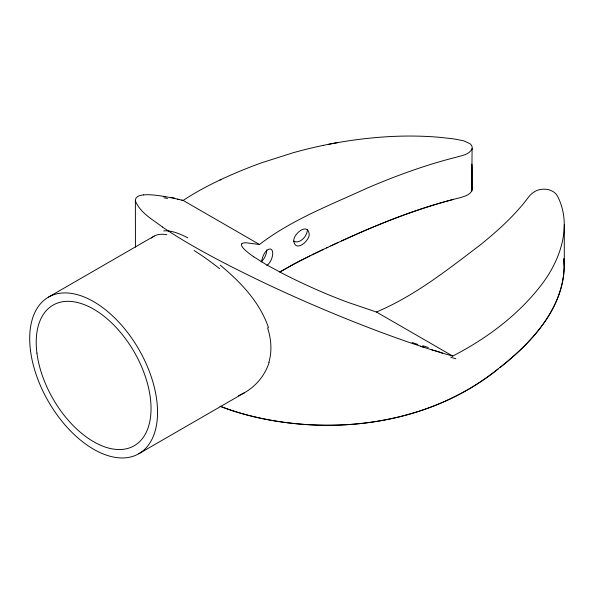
<?xml version="1.0" encoding="UTF-8"?>
<svg xmlns="http://www.w3.org/2000/svg" width="594" height="594" viewBox="0 0 594 594"><rect width="100%" height="100%" fill="white"/><g stroke="black" fill="none" stroke-linecap="round" stroke-linejoin="round"><path stroke-width="0.89" d="M135.432 247.141L135.387 199.926L136.093 197.913L137.897 196.384A248.923 31.757 24.8 0 1 143.444 194.921M471.74 166.201L471.718 191.149C469.468 194.899 464.872 196.213 460.966 197.468C419.713 207.61 380.026 223.21 341.505 240.986M472.096 148.649L471.718 191.149L472.208 189.092L471.562 187.006M253.69 256.771L266.491 264.776L283.182 273.804A79.819 10.18 24.8 0 0 293.31 278.861L296.963 280.628A85.157 10.863 24.8 0 0 304.358 284.118L308.086 285.833A85.878 10.959 24.8 0 0 323.069 292.463L325.037 293.295A88.729 11.316 24.8 0 0 347.639 302.257L376.403 312.006C414.404 296.057 447.089 270.114 479.67 245.404C496.955 231.474 513.706 216.528 527.249 198.842C530.345 194.223 534.904 190.31 540.57 189.493A11.813 6.816 0 0 1 550.215 190.199L552.799 191.402A15.979 9.229 0 0 1 554.276 192.419L555.487 193.503A21.369 12.34 0 0 1 555.85 193.896C557.12 195.3 558.011 196.993 558.768 198.715C571.562 226.99 560.231 259.504 542.768 283.071C519.319 314.278 487.236 338.298 452.717 356.073L451.046 355.598A354.648 45.241 24.8 0 1 445.953 354.121L440.733 352.569A319.936 40.815 24.8 0 1 435.38 350.935L431.741 349.807A294.349 37.548 24.8 0 1 426.165 348.039L420.493 346.191A267.003 34.058 24.8 0 1 414.731 344.282A256.289 32.692 24.8 0 1 404.878 340.911L400.831 339.486A251.522 32.083 24.8 0 1 357.982 323.455C314.137 306.133 271.013 286.939 229.039 265.473A157.655 20.114 24.8 0 1 191.417 245.114A157.648 20.107 24.8 0 1 162.481 227.034M564.3 224.658L564.3 266.157C563.275 308.991 531.222 342.99 499.391 367.946M563.795 258.501C567.656 304.046 533.115 341.468 499.777 367.649M269.075 362.518C265.095 375.2 256.036 386.063 244.565 392.686L138.833 453.727M471.992 148.997C469.03 154.774 461.605 155.628 455.94 157.291C425.453 164.998 395.842 175.824 366.966 188.201C330.316 205.078 291.706 219.698 259.474 244.498L246.146 242.768A102.821 13.12 24.8 0 0 242.887 243.139L242.567 243.273A86.657 11.056 24.8 0 0 241.884 243.703L241.684 243.919M151.552 238.09C155.494 234.058 161.605 233.68 166.832 234.741M498.425 368.696C434.11 420.738 346.116 434.734 266.357 419.409A196.399 113.387 0 0 1 219.958 406.229M498.329 368.77L498.232 368.844C433.887 420.767 346.012 434.697 266.298 419.394A196.681 113.551 0 0 1 226.032 408.479L220.307 406.266M48.426 297.141L154.158 236.1M244.565 392.686L238.476 395.715M310.677 255.45L293.533 264.219L279.767 272.045L299.614 261.011L323.515 249.309M312.088 254.759C357.796 232.907 404.351 212.08 453.549 199.398M323.314 145.367A311.345 179.752 0 0 0 293.02 152.777L261.605 162.801A380.568 219.721 0 0 0 251.5 166.558L246.51 168.51A406.645 234.779 0 0 0 236.672 172.55C218.139 180.413 199.963 189.293 183.152 200.438L176.151 198.842A330.984 42.226 24.8 0 0 172.141 197.988A309.363 39.464 24.8 0 0 165.815 196.763L163.424 196.347A280.487 35.781 24.8 0 0 160.016 195.812A256.831 32.767 24.8 0 0 144.743 194.802L143.444 194.921M219.951 180.012L221.124 179.462M326.396 247.965L327.836 247.29M330.724 245.946L337.904 242.634M323.314 145.367L328.972 144.223A290.124 167.501 0 0 1 337.533 142.634C370.738 136.85 404.655 134.422 438.298 137.192L451.136 138.573A166.624 96.198 0 0 1 454.685 139.063L463.803 140.823L469.891 143.674A11.858 6.846 0 0 1 472.03 148.997M163.424 196.347L165.823 196.763M177.524 199.138L178.905 199.45M181.727 200.104L183.152 200.438L259.474 244.498M440.733 352.569L442.485 353.096M431.741 349.807L433.568 350.378M424.279 347.431L420.493 346.191M376.403 312.006L452.717 356.073M293.703 241.387C300.557 244.06 307.41 235.759 307.44 229.395M162.437 227.019C152.665 219.498 140.206 212.942 135.439 201.024M220.24 265.154C240.577 282.068 260.016 302.212 268.518 327.814M563.832 259.348L564.3 266.157M471.933 164.078L472.171 188.669M261.761 261.947A9.252 4.477 -67 0 1 267.382 250.007A9.252 4.477 -67 0 1 272.72 253.735A9.252 4.477 -67 0 1 266.854 265.503M266.758 249.918A9.229 4.529 -66.5 0 1 261.07 261.82M163.692 230.94A84.244 26.953 46.1 0 1 187.86 237.882M194.149 250.571A83.954 21.77 40.9 0 1 219.609 268.718M267.552 327.873A80.94 62.118 30.8 0 1 268.874 362.437M328.972 144.223A292.642 168.956 0 0 1 337.533 142.634M455.813 358.694A354.358 53.334 26.4 0 1 450.757 357.276M440.31 352.279A319.661 48.634 26.3 0 1 434.957 350.646M428.341 347.505A294.23 42.397 25.7 0 1 422.787 345.708M417.827 344.431A266.988 35.172 25 0 1 412.102 342.5M170.857 197.349A330.635 36.331 23 0 1 174.822 198.173M163.966 197.817A280.45 33.212 23.6 0 1 167.56 198.463M253.764 256.801A83.657 10.67 24.8 0 1 241.803 243.978M293.792 241.082C295.441 252.918 309.957 240.57 309.199 233.984C307.492 221.963 292.976 234.34 293.792 241.082M30.502 350.631A90.407 52.198 60 0 0 133.917 456.006A90.407 52.198 60 0 0 116.461 319.676A90.407 52.198 60 0 0 30.502 350.631M36.939 353.163A81.178 46.867 60 0 0 129.811 447.787A81.178 46.867 60 0 0 114.13 325.363A81.178 46.867 60 0 0 36.939 353.163"/></g></svg>
